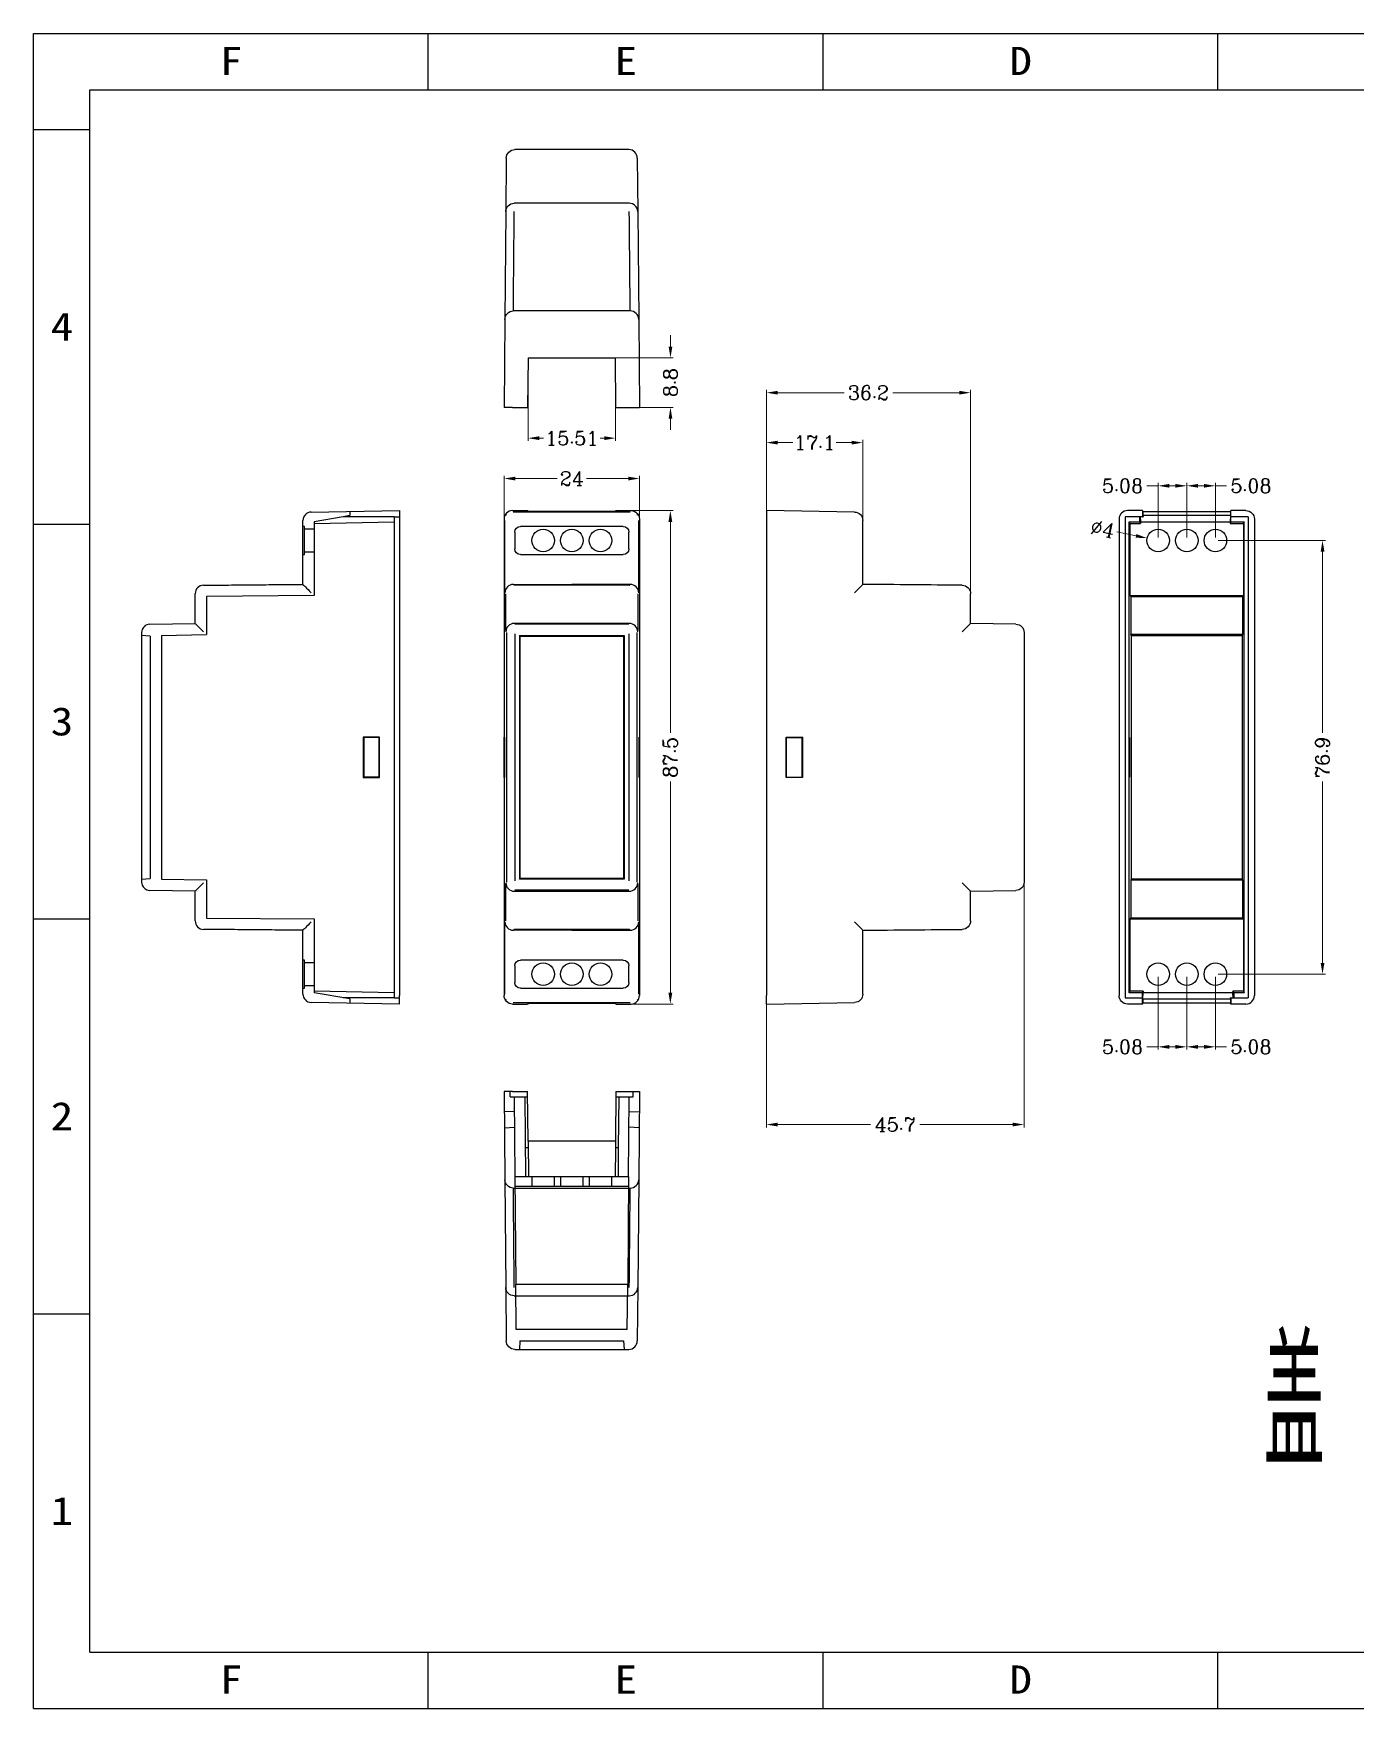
# Model space of a CAD drawing. Header units: millimetres. Extents: x 24 to 1300, y 0 to 297.
# Drawn here: x 440.1 to 674.5, y 0 to 297 of the extents above; entities that cross this region are included whole.
import ezdxf
from ezdxf.enums import TextEntityAlignment as Align
from ezdxf.lldxf.tags import DXFTag

# ---------------------------------------------------------------- set-up
doc = ezdxf.new("R2010")
doc.units = ezdxf.units.MM
doc.layers.get('0').update_dxf_attribs({"color": 150, "linetype": 'CONTINUOUS'})
doc.layers.get('Defpoints').update_dxf_attribs({"linetype": 'CONTINUOUS'})
doc.layers.add('250', color=7, linetype='CONTINUOUS', true_color=0xffffff)
doc.layers.add('dim', color=3, linetype='CONTINUOUS')
doc.styles.add('ROMANC', font='romanc.shx', dxfattribs={"bigfont": 'gbcbig.shx'})
doc.styles.add('romans', font='romans.shx', dxfattribs={"width": 0.67, "bigfont": 'fangsong.shx'})
doc.styles.add('TEXTSTYLE_0', font='txt', dxfattribs={"width": 0.8})
tags = doc.linetypes.add('DASHED', pattern=[25.72, 12.86, -12.86]).pattern_tags.tags
tags[6:7] = [DXFTag(74, 4), DXFTag(75, 0), DXFTag(340, '0'), DXFTag(46, 0.0), DXFTag(50, 0.0), DXFTag(44, 0.0), DXFTag(45, 0.0)]
tags[4:5] = [DXFTag(74, 4), DXFTag(75, 0), DXFTag(340, '0'), DXFTag(46, 0.0), DXFTag(50, 0.0), DXFTag(44, 0.0), DXFTag(45, 0.0)]
doc.dimstyles.new('YanXiu', dxfattribs={"dimtxt": 2.5, "dimasz": 2.2, "dimexe": 0.66, "dimexo": 0.66, "dimgap": 0.66, "dimtad": 0, "dimdsep": 46, "dimtxsty": 'ROMANC', "dimcen": 0, "dimclrd": 256, "dimclre": 131, "dimclrt": 42, "dimazin": 2, "dimtfac": 1, "dimtofl": 0, "dimtmove": 0, "dimatfit": 3, "dimfxl": 1, "dimlwd": 5, "dimlwe": 5, "dimarcsym": 0})

# ---------------------------------------------------------------- blocks, each defined once
blk = doc.blocks.new('*D74')
at = {"layer": 'Defpoints', "color": 0, "lineweight": 18}
for p in [(547.54, 218.09), (523.54, 187.64), (547.54, 187.06)]:
    blk.add_point(p, dxfattribs=at)
at = {"layer": 'dim', "color": 131, "lineweight": 5}
for p, q in [((523.54, 188.14), (523.54, 218.59)), ((547.54, 187.56), (547.54, 218.59))]:
    blk.add_line(p, q, dxfattribs=at)
at = {"layer": 'dim', "lineweight": 5}
for p, q in [((525.54, 218.09), (532.96, 218.09)), ((545.54, 218.09), (538.12, 218.09))]:
    blk.add_line(p, q, dxfattribs=at)
at = {"layer": 'dim', "lineweight": 18}
for points in [[(525.54, 218.42), (525.54, 217.75), (523.54, 218.09)], [(545.54, 218.42), (545.54, 217.75), (547.54, 218.09)]]:
    blk.add_solid(points, dxfattribs=at)
at = {"layer": 'dim', "color": 42, "insert": (535.54, 218.09), "char_height": 2.5, "attachment_point": 5, "style": 'ROMANC'}
blk.add_mtext('24', dxfattribs=at)
blk = doc.blocks.new('*D75')
at = {"layer": 'Defpoints', "color": 0, "lineweight": 18}
for p in [(545.16, 212.41), (545.16, 124.91), (553.01, 124.91)]:
    blk.add_point(p, dxfattribs=at)
at = {"layer": 'dim', "color": 131, "lineweight": 5}
for p, q in [((545.66, 212.41), (553.51, 212.41)), ((545.66, 124.91), (553.51, 124.91))]:
    blk.add_line(p, q, dxfattribs=at)
at = {"layer": 'dim', "lineweight": 5}
for p, q in [((553.01, 210.41), (553.01, 172.97)), ((553.01, 126.91), (553.01, 164.35))]:
    blk.add_line(p, q, dxfattribs=at)
at = {"layer": 'dim', "lineweight": 18}
for points in [[(552.68, 210.41), (553.35, 210.41), (553.01, 212.41)], [(552.68, 126.91), (553.35, 126.91), (553.01, 124.91)]]:
    blk.add_solid(points, dxfattribs=at)
at = {"layer": 'dim', "color": 42, "insert": (553.01, 168.66), "char_height": 2.5, "attachment_point": 5, "rotation": 90, "style": 'ROMANC'}
blk.add_mtext('87.5', dxfattribs=at)
blk = doc.blocks.new('*D76')
at = {"layer": 'Defpoints', "color": 0, "lineweight": 18}
for p in [(527.78, 239.5), (543.29, 239.5), (543.29, 225.25)]:
    blk.add_point(p, dxfattribs=at)
at = {"layer": 'dim', "color": 131, "lineweight": 5}
for p, q in [((527.78, 239), (527.78, 224.75)), ((543.29, 239), (543.29, 224.75))]:
    blk.add_line(p, q, dxfattribs=at)
at = {"layer": 'dim', "lineweight": 5}
for p, q in [((529.78, 225.25), (530.51, 225.25)), ((541.29, 225.25), (540.56, 225.25))]:
    blk.add_line(p, q, dxfattribs=at)
at = {"layer": 'dim', "lineweight": 18}
for points in [[(529.78, 225.58), (529.78, 224.91), (527.78, 225.25)], [(541.29, 225.58), (541.29, 224.91), (543.29, 225.25)]]:
    blk.add_solid(points, dxfattribs=at)
at = {"layer": 'dim', "color": 42, "insert": (535.54, 225.25), "char_height": 2.5, "attachment_point": 5, "style": 'ROMANC'}
blk.add_mtext('15.51', dxfattribs=at)
blk = doc.blocks.new('*D77')
at = {"layer": 'Defpoints', "color": 0, "lineweight": 18}
for p in [(541.15, 239.5), (553.03, 239.5), (546.04, 230.7)]:
    blk.add_point(p, dxfattribs=at)
at = {"layer": 'dim', "lineweight": 5}
for p, q in [((553.03, 241.5), (553.03, 243.5)), ((553.03, 228.7), (553.03, 226.7))]:
    blk.add_line(p, q, dxfattribs=at)
at = {"layer": 'dim', "color": 131, "lineweight": 5}
for p, q in [((541.65, 239.5), (553.53, 239.5)), ((546.54, 230.7), (553.53, 230.7))]:
    blk.add_line(p, q, dxfattribs=at)
at = {"layer": 'dim', "lineweight": 18}
for points in [[(552.7, 241.5), (553.37, 241.5), (553.03, 239.5)], [(552.7, 228.7), (553.37, 228.7), (553.03, 230.7)]]:
    blk.add_solid(points, dxfattribs=at)
at = {"layer": 'dim', "color": 42, "insert": (553.03, 235.1), "char_height": 2.5, "attachment_point": 5, "rotation": 90, "style": 'ROMANC'}
blk.add_mtext('8.8', dxfattribs=at)
blk = doc.blocks.new('*D78')
at = {"layer": 'Defpoints', "color": 0, "lineweight": 18}
for p in [(570.03, 182.12), (615.73, 172.71), (615.73, 103.54)]:
    blk.add_point(p, dxfattribs=at)
at = {"layer": 'dim', "color": 131, "lineweight": 5}
for p, q in [((570.03, 181.62), (570.03, 103.04)), ((615.73, 172.21), (615.73, 103.04))]:
    blk.add_line(p, q, dxfattribs=at)
at = {"layer": 'dim', "lineweight": 5}
for p, q in [((572.03, 103.54), (588.51, 103.54)), ((613.73, 103.54), (597.25, 103.54))]:
    blk.add_line(p, q, dxfattribs=at)
at = {"layer": 'dim', "lineweight": 18}
for points in [[(572.03, 103.88), (572.03, 103.21), (570.03, 103.54)], [(613.73, 103.88), (613.73, 103.21), (615.73, 103.54)]]:
    blk.add_solid(points, dxfattribs=at)
at = {"layer": 'dim', "color": 42, "insert": (592.88, 103.54), "char_height": 2.5, "attachment_point": 5, "style": 'ROMANC'}
blk.add_mtext('45.7', dxfattribs=at)
blk = doc.blocks.new('*D79')
at = {"layer": 'Defpoints', "color": 0, "lineweight": 18}
for p in [(587.13, 224.46), (587.13, 206.75), (570.03, 195.96)]:
    blk.add_point(p, dxfattribs=at)
at = {"layer": 'dim', "color": 131, "lineweight": 5}
for p, q in [((570.03, 196.46), (570.03, 224.96)), ((587.13, 207.25), (587.13, 224.96))]:
    blk.add_line(p, q, dxfattribs=at)
at = {"layer": 'dim', "lineweight": 5}
for p, q in [((572.03, 224.46), (574.75, 224.46)), ((585.13, 224.46), (582.41, 224.46))]:
    blk.add_line(p, q, dxfattribs=at)
at = {"layer": 'dim', "lineweight": 18}
for points in [[(572.03, 224.79), (572.03, 224.12), (570.03, 224.46)], [(585.13, 224.79), (585.13, 224.12), (587.13, 224.46)]]:
    blk.add_solid(points, dxfattribs=at)
at = {"layer": 'dim', "color": 42, "insert": (578.58, 224.46), "char_height": 2.5, "attachment_point": 5, "style": 'ROMANC'}
blk.add_mtext('17.1', dxfattribs=at)
blk = doc.blocks.new('*D80')
at = {"layer": 'Defpoints', "color": 0, "lineweight": 18}
for p in [(606.23, 233.31), (570.03, 208.68), (606.23, 195.04)]:
    blk.add_point(p, dxfattribs=at)
at = {"layer": 'dim', "color": 131, "lineweight": 5}
for p, q in [((570.03, 209.18), (570.03, 233.81)), ((606.23, 195.54), (606.23, 233.81))]:
    blk.add_line(p, q, dxfattribs=at)
at = {"layer": 'dim', "lineweight": 5}
for p, q in [((572.03, 233.31), (583.82, 233.31)), ((604.23, 233.31), (592.44, 233.31))]:
    blk.add_line(p, q, dxfattribs=at)
at = {"layer": 'dim', "lineweight": 18}
for points in [[(572.03, 233.64), (572.03, 232.98), (570.03, 233.31)], [(604.23, 233.64), (604.23, 232.98), (606.23, 233.31)]]:
    blk.add_solid(points, dxfattribs=at)
at = {"layer": 'dim', "color": 42, "insert": (588.13, 233.31), "char_height": 2.5, "attachment_point": 5, "style": 'ROMANC'}
blk.add_mtext('36.2', dxfattribs=at)
blk = doc.blocks.new('*D81')
at = {"layer": 'Defpoints', "color": 0, "lineweight": 18}
for p in [(649.64, 216.8), (644.56, 207.11), (649.64, 207.11)]:
    blk.add_point(p, dxfattribs=at)
at = {"layer": 'dim', "color": 131, "lineweight": 5}
for p, q in [((644.56, 207.61), (644.56, 217.3)), ((649.64, 207.61), (649.64, 217.3))]:
    blk.add_line(p, q, dxfattribs=at)
at = {"layer": 'dim', "lineweight": 5}
for p, q in [((646.56, 216.8), (647.64, 216.8)), ((649.64, 216.8), (651.64, 216.8))]:
    blk.add_line(p, q, dxfattribs=at)
at = {"layer": 'dim', "lineweight": 18}
for points in [[(646.56, 217.13), (646.56, 216.47), (644.56, 216.8)], [(647.64, 217.13), (647.64, 216.47), (649.64, 216.8)]]:
    blk.add_solid(points, dxfattribs=at)
at = {"layer": 'dim', "color": 42, "insert": (655.95, 216.8), "char_height": 2.5, "attachment_point": 5, "style": 'ROMANC'}
blk.add_mtext('5.08', dxfattribs=at)
blk = doc.blocks.new('*D82')
at = {"layer": 'Defpoints', "color": 0, "lineweight": 18}
for p in [(639.48, 216.8), (639.48, 207.11), (644.56, 207.11)]:
    blk.add_point(p, dxfattribs=at)
at = {"layer": 'dim', "color": 131, "lineweight": 5}
for p, q in [((639.48, 207.61), (639.48, 217.3)), ((644.56, 207.61), (644.56, 217.3))]:
    blk.add_line(p, q, dxfattribs=at)
at = {"layer": 'dim', "lineweight": 5}
for p, q in [((639.48, 216.8), (637.48, 216.8)), ((642.56, 216.8), (641.48, 216.8))]:
    blk.add_line(p, q, dxfattribs=at)
at = {"layer": 'dim', "lineweight": 18}
for points in [[(641.48, 217.13), (641.48, 216.47), (639.48, 216.8)], [(642.56, 217.13), (642.56, 216.47), (644.56, 216.8)]]:
    blk.add_solid(points, dxfattribs=at)
at = {"layer": 'dim', "color": 42, "insert": (633.18, 216.8), "char_height": 2.5, "attachment_point": 5, "style": 'ROMANC'}
blk.add_mtext('5.08', dxfattribs=at)
blk = doc.blocks.new('*D83')
at = {"layer": 'Defpoints', "color": 0, "lineweight": 18}
for p in [(639.48, 130.21), (644.56, 130.21), (644.56, 117.32)]:
    blk.add_point(p, dxfattribs=at)
at = {"layer": 'dim', "color": 131, "lineweight": 5}
for p, q in [((639.48, 129.71), (639.48, 116.82)), ((644.56, 129.71), (644.56, 116.82))]:
    blk.add_line(p, q, dxfattribs=at)
at = {"layer": 'dim', "lineweight": 5}
for p, q in [((639.48, 117.32), (637.48, 117.32)), ((642.56, 117.32), (641.48, 117.32))]:
    blk.add_line(p, q, dxfattribs=at)
at = {"layer": 'dim', "lineweight": 18}
for points in [[(641.48, 117.65), (641.48, 116.98), (639.48, 117.32)], [(642.56, 117.65), (642.56, 116.98), (644.56, 117.32)]]:
    blk.add_solid(points, dxfattribs=at)
at = {"layer": 'dim', "color": 42, "insert": (633.18, 117.32), "char_height": 2.5, "attachment_point": 5, "style": 'ROMANC'}
blk.add_mtext('5.08', dxfattribs=at)
blk = doc.blocks.new('*D84')
at = {"layer": 'Defpoints', "color": 0, "lineweight": 18}
for p in [(644.56, 130.21), (649.64, 130.21), (649.64, 117.32)]:
    blk.add_point(p, dxfattribs=at)
at = {"layer": 'dim', "color": 131, "lineweight": 5}
for p, q in [((644.56, 129.71), (644.56, 116.82)), ((649.64, 129.71), (649.64, 116.82))]:
    blk.add_line(p, q, dxfattribs=at)
at = {"layer": 'dim', "lineweight": 5}
for p, q in [((646.56, 117.32), (647.64, 117.32)), ((649.64, 117.32), (651.64, 117.32))]:
    blk.add_line(p, q, dxfattribs=at)
at = {"layer": 'dim', "lineweight": 18}
for points in [[(646.56, 117.65), (646.56, 116.98), (644.56, 117.32)], [(647.64, 117.65), (647.64, 116.98), (649.64, 117.32)]]:
    blk.add_solid(points, dxfattribs=at)
at = {"layer": 'dim', "color": 42, "insert": (655.95, 117.32), "char_height": 2.5, "attachment_point": 5, "style": 'ROMANC'}
blk.add_mtext('5.08', dxfattribs=at)
blk = doc.blocks.new('*D52')
at = {"layer": 'Defpoints', "color": 0, "lineweight": 18}
for p in [(649.64, 207.11), (668.64, 207.11), (649.64, 130.21)]:
    blk.add_point(p, dxfattribs=at)
at = {"layer": 'dim', "color": 131, "lineweight": 5}
for p, q in [((650.14, 207.11), (669.14, 207.11)), ((650.14, 130.21), (669.14, 130.21))]:
    blk.add_line(p, q, dxfattribs=at)
at = {"layer": 'dim', "lineweight": 5}
for p, q in [((668.64, 205.11), (668.64, 172.97)), ((668.64, 132.21), (668.64, 164.35))]:
    blk.add_line(p, q, dxfattribs=at)
at = {"layer": 'dim', "lineweight": 18}
for points in [[(668.31, 205.11), (668.98, 205.11), (668.64, 207.11)], [(668.31, 132.21), (668.98, 132.21), (668.64, 130.21)]]:
    blk.add_solid(points, dxfattribs=at)
at = {"layer": 'dim', "color": 42, "insert": (668.64, 168.66), "char_height": 2.5, "attachment_point": 5, "rotation": 90, "style": 'ROMANC'}
blk.add_mtext('76.9', dxfattribs=at)
blk = doc.blocks.new('*D85')
at = {"layer": 'Defpoints', "color": 0, "lineweight": 18}
for p in [(637.53, 207.52), (641.44, 206.7)]:
    blk.add_point(p, dxfattribs=at)
at = {"layer": 'dim', "lineweight": 5}
blk.add_line((632.17, 208.64), (635.57, 207.93), dxfattribs=at)
at = {"layer": 'dim', "lineweight": 18}
blk.add_solid([(635.64, 208.25), (635.5, 207.6), (637.53, 207.52)], dxfattribs=at)
at = {"layer": 'dim', "color": 42, "insert": (629.65, 209.17), "char_height": 2.5, "attachment_point": 5, "rotation": 348.195, "style": 'ROMANC'}
blk.add_mtext('∅4', dxfattribs=at)
blk = doc.blocks.new('SUN_6HWZ35TKXU86YGHH1AY77V3D6FJ')
at = {"color": 7, "linetype": 'Continuous'}
for p, q in [((-420, 297), (0, 297)), ((-420, 0), (-420, 297)), ((-350, 287), (-350, 297)), ((-280, 287), (-280, 297)), ((-210, 287), (-210, 297)), ((-410, 287), (-10, 287)), ((-410, 10), (-410, 287)), ((-420, 280), (-410, 280)), ((-420, 210), (-410, 210)), ((-420, 140), (-410, 140)), ((-420, 70), (-410, 70)), ((-410, 10), (-10, 10)), ((-350, 0), (-350, 10)), ((-280, 0), (-280, 10)), ((-210, 0), (-210, 10)), ((-420, 0), (0, 0))]:
    blk.add_line(p, q, dxfattribs=at)
at = {"color": 2, "linetype": 'Continuous', "style": 'TEXTSTYLE_0'}
for s, width, p, p2 in [('F', 1.2, (-386.98, 289.63), (-382.98, 289.63)), ('E', 1.2, (-316.98, 289.63), (-312.98, 289.63)), ('D', 1.2, (-246.98, 289.63), (-242.98, 289.63)), ('4', 1.2, (-416.95, 242.54), (-412.95, 242.54)), ('3', 1.2, (-416.95, 172.54), (-412.95, 172.54)), ('2', 1.2, (-416.95, 102.54), (-412.95, 102.54)), ('1', 2.4, (-416.95, 32.54), (-412.95, 32.54)), ('F', 1.2, (-386.98, 2.63), (-382.98, 2.63)), ('E', 1.2, (-316.98, 2.63), (-312.98, 2.63)), ('D', 1.2, (-246.98, 2.63), (-242.98, 2.63))]:
    blk.add_text(s, height=5, dxfattribs=dict(at, width=width)).set_placement(p, p2, align=Align.FIT)

msp = doc.modelspace()

# ---------------------------------------------------------------- linework, layer by layer
at = {"layer": '250', "color": 7, "linetype": 'Continuous'}
for p, q in [((545.653, 276.403), (525.424, 276.403)), ((523.924, 274.916), (523.841, 265.416)), ((547.152, 274.916), (547.235, 265.416)), ((523.841, 265.416), (523.675, 246.317)), ((545.735, 266.903), (525.341, 266.903)), ((547.235, 265.416), (547.402, 246.317)), ((545.902, 247.804), (525.174, 247.804)), ((523.675, 246.317), (523.538, 230.704)), ((547.402, 246.317), (547.538, 230.704)), ((527.783, 239.504), (527.707, 230.704)), ((527.783, 239.504), (543.293, 239.504)), ((543.37, 230.704), (543.293, 239.504)), ((525.038, 230.704), (523.538, 230.704)), ((525.038, 230.704), (527.707, 230.704)), ((543.37, 230.704), (546.038, 230.704)), ((546.038, 230.704), (547.538, 230.704)), ((489.345, 212.135), (504.971, 212.408)), ((504.971, 212.408), (504.971, 210.908)), ((504.971, 210.908), (504.971, 126.41)), ((523.538, 210.908), (523.538, 126.41)), ((523.975, 211.535), (523.838, 211.808)), ((525.038, 212.408), (527.707, 212.408)), ((545.902, 212.109), (525.174, 212.109)), ((527.783, 212.254), (527.707, 212.408)), ((543.293, 212.254), (527.783, 212.254)), ((543.37, 212.408), (543.293, 212.254)), ((543.37, 212.408), (546.038, 212.408)), ((547.238, 211.808), (547.102, 211.535)), ((547.538, 210.908), (547.538, 126.41)), ((585.657, 212.135), (570.031, 212.408)), ((570.031, 212.408), (570.031, 210.908)), ((570.031, 210.908), (570.031, 126.41)), ((632.564, 210.908), (632.564, 126.41)), ((636.733, 211.308), (633.664, 211.308)), ((633.664, 211.308), (633.664, 126.01)), ((636.733, 212.408), (634.064, 212.408)), ((636.24, 210.392), (636.24, 211.308)), ((636.319, 211.308), (636.364, 210.4)), ((636.733, 212.408), (636.733, 211.308)), ((636.733, 212.408), (636.809, 212.254)), ((636.733, 211.308), (636.819, 211.308)), ((636.809, 212.254), (652.319, 212.254)), ((636.809, 212.254), (636.809, 211.511)), ((636.809, 211.511), (636.819, 211.308)), ((652.319, 211.511), (636.809, 211.511)), ((652.319, 211.511), (652.264, 210.4)), ((652.319, 212.254), (652.396, 212.408)), ((652.319, 212.254), (652.319, 211.511)), ((652.388, 211.308), (652.396, 211.308)), ((652.388, 210.392), (652.388, 211.308)), ((652.396, 211.308), (652.396, 212.408)), ((655.065, 212.408), (652.396, 212.408)), ((655.464, 211.308), (652.396, 211.308)), ((655.464, 211.308), (655.464, 126.01)), ((656.564, 210.908), (656.564, 126.41)), ((523.688, 198.021), (523.688, 210.635)), ((525.418, 208.609), (525.418, 205.609)), ((544.658, 209.609), (526.418, 209.609)), ((545.658, 205.609), (545.658, 208.609)), ((547.389, 210.635), (547.389, 198.021)), ((634.364, 126.926), (634.364, 210.392)), ((634.364, 210.392), (636.24, 210.392)), ((634.488, 210.144), (634.364, 210.392)), ((634.488, 210.144), (636.364, 210.144)), ((634.488, 210.144), (634.488, 197.325)), ((636.364, 210.144), (636.24, 210.392)), ((636.364, 210.4), (636.364, 210.144)), ((636.364, 210.4), (652.264, 210.4)), ((652.264, 210.4), (652.264, 210.144)), ((652.388, 210.392), (652.264, 210.144)), ((652.264, 210.144), (654.64, 210.144)), ((652.388, 210.392), (654.764, 210.392)), ((654.764, 210.392), (654.64, 210.144)), ((654.64, 210.144), (654.64, 197.325)), ((654.764, 126.926), (654.764, 210.392)), ((526.418, 204.609), (544.658, 204.609)), ((525.179, 199.325), (535.538, 199.325)), ((545.735, 199.158), (525.341, 199.158)), ((545.898, 199.325), (535.538, 199.325)), ((523.854, 191.116), (523.854, 197.671)), ((547.222, 197.671), (547.222, 191.116)), ((634.488, 197.325), (654.64, 197.325)), ((634.488, 197.325), (634.655, 197.158)), ((634.655, 197.158), (634.655, 190.409)), ((634.655, 197.158), (654.474, 197.158)), ((654.64, 197.325), (654.474, 197.158)), ((654.474, 197.158), (654.474, 190.409)), ((459.272, 190.769), (459.272, 190.538)), ((460.746, 192.268), (468.772, 192.408)), ((523.937, 190.769), (523.937, 146.549)), ((524.224, 191.668), (524.149, 191.819)), ((545.727, 192.408), (525.35, 192.408)), ((545.653, 192.243), (525.424, 192.243)), ((526.342, 190.159), (526.263, 190.237)), ((526.263, 190.237), (526.263, 147.081)), ((526.263, 190.237), (544.813, 190.237)), ((526.342, 190.159), (526.342, 147.16)), ((526.342, 190.159), (544.735, 190.159)), ((544.735, 190.159), (544.813, 190.237)), ((544.735, 190.159), (544.735, 147.16)), ((544.813, 190.237), (544.813, 147.081)), ((546.928, 191.819), (546.852, 191.668)), ((547.139, 146.549), (547.139, 190.769)), ((614.256, 192.268), (606.23, 192.408)), ((615.73, 190.769), (615.73, 190.538)), ((654.474, 190.409), (634.655, 190.409)), ((634.725, 190.269), (634.655, 190.409)), ((634.725, 190.269), (634.725, 147.049)), ((634.725, 190.269), (654.404, 190.269)), ((654.404, 190.269), (654.474, 190.409)), ((654.404, 190.269), (654.404, 147.049)), ((498.577, 172.253), (498.577, 165.065)), ((498.577, 172.253), (498.671, 172.159)), ((501.465, 172.253), (498.577, 172.253)), ((501.371, 172.159), (498.671, 172.159)), ((498.671, 172.159), (498.671, 165.159)), ((501.371, 172.159), (501.465, 172.253)), ((501.371, 165.159), (501.371, 172.159)), ((501.465, 165.065), (501.465, 172.253)), ((523.594, 172.252), (523.569, 172.253)), ((523.569, 165.065), (523.569, 172.253)), ((523.569, 172.253), (523.594, 172.253)), ((523.594, 172.253), (523.594, 165.065)), ((547.482, 172.253), (547.482, 165.065)), ((547.482, 172.252), (547.508, 172.253)), ((547.508, 172.253), (547.482, 172.253)), ((547.508, 165.065), (547.508, 172.253)), ((573.631, 172.159), (573.537, 172.253)), ((573.537, 165.065), (573.537, 172.253)), ((573.537, 172.253), (576.425, 172.253)), ((573.631, 165.159), (573.631, 172.159)), ((573.631, 172.159), (576.331, 172.159)), ((576.425, 172.253), (576.331, 172.159)), ((576.331, 172.159), (576.331, 165.159)), ((576.425, 172.253), (576.425, 165.065)), ((634.388, 165.159), (634.388, 172.159)), ((634.388, 172.159), (634.411, 172.159)), ((634.411, 172.159), (634.411, 165.159)), ((654.741, 172.159), (654.717, 172.159)), ((654.717, 172.159), (654.717, 165.159)), ((654.741, 165.159), (654.741, 172.159)), ((498.577, 165.065), (498.671, 165.159)), ((498.577, 165.065), (501.465, 165.065)), ((501.371, 165.159), (498.671, 165.159)), ((501.371, 165.159), (501.465, 165.065)), ((523.594, 165.067), (523.569, 165.065)), ((523.594, 165.065), (523.569, 165.065)), ((547.482, 165.067), (547.508, 165.065)), ((547.482, 165.065), (547.508, 165.065)), ((573.631, 165.159), (573.537, 165.065)), ((576.425, 165.065), (573.537, 165.065)), ((573.631, 165.159), (576.331, 165.159)), ((576.425, 165.065), (576.331, 165.159)), ((634.388, 165.159), (634.411, 165.159)), ((654.741, 165.159), (654.717, 165.159)), ((459.272, 146.781), (459.272, 146.549)), ((523.854, 139.647), (523.854, 146.202)), ((524.149, 145.499), (524.224, 145.65)), ((526.263, 147.081), (526.342, 147.16)), ((544.813, 147.081), (526.263, 147.081)), ((544.735, 147.16), (526.342, 147.16)), ((544.813, 147.081), (544.735, 147.16)), ((546.852, 145.65), (546.928, 145.499)), ((547.222, 146.202), (547.222, 139.647)), ((615.73, 146.781), (615.73, 146.549)), ((634.725, 147.049), (634.655, 146.91)), ((634.655, 146.91), (634.655, 140.16)), ((634.655, 146.91), (654.474, 146.91)), ((654.404, 147.049), (634.725, 147.049)), ((654.404, 147.049), (654.474, 146.91)), ((654.474, 146.91), (654.474, 140.16)), ((468.772, 144.91), (460.746, 145.05)), ((525.35, 144.91), (545.727, 144.91)), ((545.653, 145.075), (525.424, 145.075)), ((606.23, 144.91), (614.256, 145.05)), ((634.655, 140.16), (634.488, 139.993)), ((634.488, 139.993), (654.64, 139.993)), ((634.488, 139.993), (634.488, 127.174)), ((654.474, 140.16), (634.655, 140.16)), ((654.474, 140.16), (654.64, 139.993)), ((654.64, 139.993), (654.64, 127.174)), ((523.688, 126.683), (523.688, 139.297)), ((535.538, 137.993), (525.179, 137.993)), ((525.341, 138.16), (545.735, 138.16)), ((535.538, 137.993), (545.898, 137.993)), ((547.389, 139.297), (547.389, 126.683)), ((525.418, 131.709), (525.418, 128.709)), ((544.658, 132.709), (526.418, 132.709)), ((545.658, 128.709), (545.658, 131.709)), ((504.971, 124.91), (489.345, 125.183)), ((504.971, 124.91), (504.971, 126.41)), ((523.838, 125.51), (523.975, 125.783)), ((525.038, 124.91), (527.707, 124.91)), ((525.174, 125.209), (545.902, 125.209)), ((526.418, 127.709), (544.658, 127.709)), ((527.783, 125.064), (527.707, 124.91)), ((527.783, 125.064), (543.293, 125.064)), ((543.37, 124.91), (543.293, 125.064)), ((543.37, 124.91), (546.038, 124.91)), ((547.102, 125.783), (547.238, 125.51)), ((570.031, 124.91), (570.031, 126.41)), ((570.031, 124.91), (585.657, 125.183)), ((633.664, 126.01), (636.733, 126.01)), ((636.733, 124.91), (634.064, 124.91)), ((634.364, 126.926), (634.488, 127.174)), ((636.74, 126.926), (634.364, 126.926)), ((636.864, 127.174), (634.488, 127.174)), ((636.733, 124.91), (636.733, 126.01)), ((636.74, 126.01), (636.733, 126.01)), ((636.733, 124.91), (636.809, 125.064)), ((636.74, 126.926), (636.864, 127.174)), ((636.74, 126.01), (636.74, 126.926)), ((636.809, 125.807), (636.864, 126.918)), ((636.809, 125.807), (636.809, 125.064)), ((636.809, 125.807), (652.319, 125.807)), ((652.319, 125.064), (636.809, 125.064)), ((636.864, 127.174), (636.864, 126.918)), ((652.764, 126.918), (636.864, 126.918)), ((652.319, 125.807), (652.309, 126.01)), ((652.396, 126.01), (652.309, 126.01)), ((652.319, 125.807), (652.319, 125.064)), ((652.319, 125.064), (652.396, 124.91)), ((652.396, 126.01), (652.396, 124.91)), ((652.396, 126.01), (655.464, 126.01)), ((655.065, 124.91), (652.396, 124.91)), ((652.764, 127.174), (652.764, 126.918)), ((654.64, 127.174), (652.764, 127.174)), ((652.888, 126.926), (652.764, 127.174)), ((652.809, 126.01), (652.764, 126.918)), ((654.764, 126.926), (652.888, 126.926)), ((652.888, 126.926), (652.888, 126.01)), ((654.64, 127.174), (654.764, 126.926)), ((523.538, 109.379), (523.675, 93.767)), ((525.038, 109.379), (523.538, 109.379)), ((525.038, 109.379), (527.707, 109.379)), ((527.783, 100.579), (527.707, 109.379)), ((543.37, 109.379), (543.293, 100.579)), ((543.37, 109.379), (546.038, 109.379)), ((546.038, 109.379), (547.538, 109.379)), ((547.538, 109.379), (547.402, 93.767)), ((543.293, 100.579), (527.783, 100.579)), ((523.675, 93.767), (523.841, 74.667)), ((525.174, 92.28), (545.902, 92.28)), ((547.402, 93.767), (547.235, 74.667)), ((523.841, 74.667), (523.924, 65.167)), ((547.235, 74.667), (547.152, 65.167)), ((525.341, 73.18), (545.735, 73.18)), ((525.424, 63.681), (545.653, 63.681))]:
    msp.add_line(p, q, dxfattribs=at)
at = {"layer": '250', "color": 7, "linetype": 'DASHED'}
for p, q in [((495.021, 211.308), (489.871, 210.4)), ((496.171, 211.511), (495.021, 211.308)), ((504.071, 211.308), (495.021, 211.308)), ((496.171, 212.254), (496.171, 211.511)), ((504.071, 211.308), (504.071, 126.01)), ((504.071, 211.308), (504.971, 211.308)), ((488.171, 209.609), (487.871, 209.609)), ((488.171, 208.609), (488.171, 209.609)), ((489.871, 209.109), (488.171, 209.109)), ((488.171, 205.609), (488.171, 208.609)), ((489.871, 210.4), (489.871, 210.144)), ((489.871, 210.144), (504.071, 210.392)), ((489.871, 210.144), (489.871, 197.325)), ((488.171, 204.609), (488.171, 205.609)), ((488.171, 205.109), (489.871, 205.109)), ((487.871, 204.609), (488.171, 204.609)), ((487.871, 199.325), (487.871, 199.325)), ((487.871, 199.325), (487.871, 199.325)), ((489.871, 197.325), (470.772, 197.158)), ((470.772, 197.158), (470.772, 190.409)), ((460.772, 190.159), (459.272, 190.237)), ((460.772, 190.159), (460.772, 147.16)), ((462.772, 190.269), (470.772, 190.409)), ((462.772, 190.269), (462.772, 147.049)), ((459.272, 147.081), (460.772, 147.16)), ((462.772, 147.049), (470.772, 146.91)), ((470.772, 146.91), (470.772, 140.16)), ((470.772, 140.16), (489.871, 139.993)), ((489.871, 139.993), (489.871, 127.174)), ((487.871, 137.993), (487.871, 137.993)), ((487.871, 137.993), (487.871, 137.993)), ((488.171, 132.709), (487.871, 132.709)), ((488.171, 131.709), (488.171, 132.709)), ((489.871, 132.209), (488.171, 132.209)), ((488.171, 128.709), (488.171, 131.709)), ((488.171, 127.709), (488.171, 128.709)), ((488.171, 128.209), (489.871, 128.209)), ((487.871, 127.709), (488.171, 127.709)), ((489.871, 127.174), (489.871, 126.918)), ((504.071, 126.926), (489.871, 127.174)), ((496.171, 125.807), (489.871, 126.918)), ((504.071, 126.01), (495.021, 126.01)), ((496.171, 125.807), (496.171, 125.064)), ((504.071, 126.01), (504.971, 126.01)), ((524.638, 108.479), (524.638, 109.379)), ((524.638, 108.479), (527.714, 108.479)), ((525.338, 108.479), (525.462, 94.28)), ((527.214, 108.479), (527.338, 94.28)), ((543.362, 108.479), (543.862, 108.479)), ((543.862, 108.479), (543.783, 99.429)), ((543.862, 108.479), (546.438, 108.479)), ((545.614, 94.28), (545.738, 108.479)), ((546.438, 108.479), (546.438, 109.379)), ((525.362, 105.78), (523.569, 105.874)), ((545.715, 105.78), (547.508, 105.874)), ((523.594, 102.986), (525.385, 103.08)), ((547.482, 102.986), (545.691, 103.08)), ((527.793, 99.429), (527.293, 99.429)), ((527.783, 100.579), (527.838, 94.28)), ((543.283, 99.429), (543.238, 94.28)), ((543.293, 100.579), (543.283, 99.429)), ((543.783, 99.429), (543.283, 99.429)), ((543.783, 99.429), (543.738, 94.28)), ((523.675, 93.767), (523.675, 93.767)), ((525.418, 92.58), (525.418, 92.28)), ((526.418, 92.58), (525.418, 92.58)), ((525.462, 94.28), (525.629, 75.18)), ((527.838, 94.28), (525.462, 94.28)), ((544.658, 92.58), (526.418, 92.58)), ((543.738, 94.28), (527.838, 94.28)), ((528.458, 94.28), (528.458, 92.58)), ((532.458, 92.58), (532.458, 94.28)), ((533.538, 94.28), (533.538, 92.58)), ((537.538, 92.58), (537.538, 94.28)), ((538.618, 94.28), (538.618, 92.58)), ((542.618, 92.58), (542.618, 94.28)), ((545.614, 94.28), (543.738, 94.28)), ((545.658, 92.58), (544.658, 92.58)), ((545.614, 94.28), (545.448, 75.18)), ((545.658, 92.28), (545.658, 92.58)), ((547.402, 93.767), (547.402, 93.767)), ((523.841, 74.667), (523.841, 74.667)), ((545.448, 75.18), (525.629, 75.18)), ((525.699, 67.181), (525.629, 75.18)), ((545.378, 67.181), (545.448, 75.18)), ((547.235, 74.667), (547.235, 74.667)), ((545.378, 67.181), (525.699, 67.181)), ((523.924, 65.167), (523.924, 65.167)), ((525.423, 63.681), (525.417, 63.681)), ((526.342, 65.181), (526.263, 63.681)), ((526.342, 65.181), (544.735, 65.181)), ((544.735, 65.181), (544.813, 63.681)), ((545.659, 63.681), (545.654, 63.681)), ((547.152, 65.167), (547.152, 65.167))]:
    msp.add_line(p, q, dxfattribs=at)
at = {"layer": '250', "color": 7, "linetype": 'Continuous'}
for centre in [(530.458, 207.109), (535.538, 207.109), (540.618, 207.109), (639.484, 207.109), (644.564, 207.109), (649.644, 207.109), (530.458, 130.209), (535.538, 130.209), (540.618, 130.209), (639.484, 130.209), (644.564, 130.209), (649.644, 130.209)]:
    msp.add_circle(centre, 2, dxfattribs=at)
at = {"layer": '250', "color": 7, "linetype": 'Continuous', "extrusion": (0, 0, -1)}
for centre, radius, start, end in [((-525.424, 274.903), 1.5, 0.5, 90), ((-525.341, 265.403), 1.5, 0.5, 90), ((-525.174, 246.304), 1.5, 0.5, 90), ((-585.631, 210.635), 1.5, 91, 180), ((-526.418, 208.609), 1, 0, 90), ((-544.658, 208.609), 1, 90, 180), ((-526.418, 205.609), 1, 270, 0), ((-544.658, 205.609), 1, 180, 270), ((-604.731, 197.671), 1.5, 90.5, 180), ((-614.23, 190.769), 1.5, 91, 180), ((-614.23, 146.549), 1.5, 180, 269), ((-604.731, 139.647), 1.5, 180, 269.5), ((-526.418, 131.709), 1, 0, 90), ((-544.658, 131.709), 1, 90, 180), ((-526.418, 128.709), 1, 270, 0), ((-544.658, 128.709), 1, 180, 270), ((-585.631, 126.683), 1.5, 180, 269), ((-525.174, 93.78), 1.5, 270, 359.5), ((-525.341, 74.68), 1.5, 270, 359.5), ((-525.424, 65.181), 1.5, 270, 359.5)]:
    msp.add_arc(centre, radius, start, end, dxfattribs=at)
at = {"layer": '250', "color": 7, "linetype": 'Continuous'}
for centre, start, end in [((545.653, 274.903), 0.5, 90), ((545.735, 265.403), 0.5, 90), ((545.902, 246.304), 0.5, 90), ((489.371, 210.635), 91, 180), ((470.272, 197.671), 90.5, 180), ((460.772, 190.769), 91, 180), ((460.772, 146.549), 180, 269), ((470.272, 139.647), 180, 269.5), ((489.371, 126.683), 180, 269), ((545.902, 93.78), 270, 359.5), ((545.735, 74.68), 270, 359.5), ((545.653, 65.181), 270, 359.5)]:
    msp.add_arc(centre, 1.5, start, end, dxfattribs=at)
for centre, major_axis, ratio, start_param, end_param in [((525.038, 210.908), (0.671, -1.342), 0.9998096, 2.6780517, 4.2486957), ((634.064, 210.908), (0.671, -1.342), 0.9998096, 2.6780517, 4.2486957), ((489.371, 197.838), (-1.5, 1.487), 0.0043632, 0.0015701, 1.5663949), ((525.174, 197.838), (1.388, 0.575), 0.9877345, 1.1796864, 2.7445112), ((545.902, 197.838), (-1.388, 0.575), 0.9877345, 3.5386741, 5.1034989), ((470.272, 190.934), (-1.5, 1.474), 0.0043627, 6.2818207, 7.8495422), ((525.341, 190.934), (1.461, 0.345), 0.9806753, 1.3376612, 2.9053827), ((545.735, 190.934), (-1.461, 0.345), 0.9806753, 3.3778026, 4.9455241), ((470.272, 146.384), (-1.5, -1.474), 0.0043627, 4.7168272, 6.28455), ((525.341, 146.384), (-1.461, 0.345), 0.9806753, 0.2362087, 1.8039315), ((545.735, 146.384), (1.461, 0.345), 0.9806753, 4.4792538, 6.0469766), ((489.371, 139.48), (-1.5, -1.487), 0.0043632, 4.7167947, 6.2816152), ((525.174, 139.48), (-1.388, 0.575), 0.9877345, 0.3970858, 1.9619063), ((545.902, 139.48), (1.388, 0.575), 0.9877345, 4.321279, 5.8860995), ((546.038, 126.41), (0.671, -1.342), 0.9998096, 5.819645, 7.3902883), ((655.064, 126.41), (0.671, -1.342), 0.9998096, 5.819645, 7.3902883)]:
    msp.add_ellipse(centre, major_axis=major_axis, ratio=ratio, start_param=start_param, end_param=end_param, dxfattribs=at)
at = {"layer": '250', "color": 7, "linetype": 'Continuous', "extrusion": (0, 0, -1)}
for centre, major_axis, ratio, start_param, end_param in [((546.038, 210.908), (-0.671, -1.342), 0.9998096, 2.6780517, 4.2486957), ((655.064, 210.908), (-0.671, -1.342), 0.9998096, 2.6780517, 4.2486957), ((585.631, 197.838), (1.5, 1.487), 0.0043632, 0.0015701, 1.5663949), ((604.731, 190.934), (1.5, 1.474), 0.0043627, 6.2818207, 7.8495422), ((604.731, 146.384), (1.5, -1.474), 0.0043627, 4.7168272, 6.28455), ((585.631, 139.48), (1.5, -1.487), 0.0043632, 4.7167947, 6.2816152), ((525.038, 126.41), (-0.671, -1.342), 0.9998096, 5.819645, 7.3902883), ((634.064, 126.41), (-0.671, -1.342), 0.9998096, 5.819645, 7.3902883)]:
    msp.add_ellipse(centre, major_axis=major_axis, ratio=ratio, start_param=start_param, end_param=end_param, dxfattribs=at)
at = {"layer": '250', "color": 7, "linetype": 'Continuous'}
for points, degree in [([(525.179, 247.804), (525.233, 253.675), (525.287, 259.546), (525.341, 265.416)], 3), ([(545.898, 247.804), (545.735, 265.416)], 1), ([(487.871, 199.325), (487.871, 210.635)], 1), ([(587.131, 199.325), (587.131, 203.095), (587.131, 206.865), (587.131, 210.635)], 3), ([(470.259, 199.171), (487.871, 199.325)], 1), ([(525.341, 199.171), (525.287, 199.223), (525.233, 199.274), (525.179, 199.325)], 3), ([(545.735, 199.171), (545.898, 199.325)], 1), ([(604.744, 199.171), (598.873, 199.223), (593.002, 199.274), (587.131, 199.325)], 3), ([(468.772, 192.408), (468.772, 197.671)], 1), ([(606.23, 192.409), (606.23, 194.163), (606.23, 195.917), (606.23, 197.671)], 3), ([(459.272, 190.538), (459.272, 190.437), (459.272, 190.337), (459.272, 190.237)], 3), ([(459.272, 190.237), (459.272, 175.852), (459.272, 161.466), (459.272, 147.081)], 3), ([(525.417, 190.538), (525.412, 190.237)], 1), ([(525.412, 190.237), (525.412, 147.081)], 1), ([(545.659, 190.538), (545.661, 190.437), (545.663, 190.337), (545.664, 190.237)], 3), ([(545.664, 190.237), (545.664, 175.852), (545.664, 161.466), (545.664, 147.081)], 3), ([(615.73, 190.538), (615.73, 190.237)], 1), ([(615.73, 190.237), (615.73, 147.081)], 1), ([(459.272, 147.081), (459.272, 146.981), (459.272, 146.881), (459.272, 146.781)], 3), ([(525.412, 147.081), (525.417, 146.781)], 1), ([(545.664, 147.081), (545.663, 146.981), (545.661, 146.881), (545.659, 146.781)], 3), ([(615.73, 147.081), (615.73, 146.781)], 1), ([(468.772, 139.647), (468.772, 144.91)], 1), ([(606.23, 139.647), (606.23, 141.401), (606.23, 143.155), (606.23, 144.91)], 3), ([(487.871, 137.993), (470.259, 138.147)], 1), ([(487.871, 126.683), (487.871, 137.993)], 1), ([(525.179, 137.993), (525.233, 138.044), (525.287, 138.096), (525.341, 138.147)], 3), ([(545.898, 137.993), (545.735, 138.147)], 1), ([(587.131, 137.993), (593.002, 138.044), (598.873, 138.096), (604.744, 138.147)], 3), ([(587.131, 126.683), (587.131, 130.453), (587.131, 134.223), (587.131, 137.993)], 3), ([(525.341, 74.667), (525.287, 80.538), (525.233, 86.409), (525.179, 92.28)], 3), ([(545.735, 74.667), (545.898, 92.28)], 1)]:
    msp.add_open_spline(points, degree=degree, dxfattribs=at)
at = {"layer": '250', "color": 7, "linetype": 'DASHED'}
for points in [[(525.179, 92.28), (525.178, 92.28), (525.177, 92.28), (525.176, 92.28)], [(525.342, 73.18), (525.343, 73.18), (525.344, 73.18), (525.345, 73.18)], [(525.345, 73.18), (525.344, 73.18), (525.343, 73.18), (525.343, 73.18)], [(545.664, 63.681), (545.663, 63.681), (545.661, 63.681), (545.659, 63.681)]]:
    msp.add_open_spline(points, degree=3, dxfattribs=at)

# ---------------------------------------------------------------- block references
at = {"layer": 'dim'}
msp.add_blockref('SUN_6HWZ35TKXU86YGHH1AY77V3D6FJ', (860.103, 0), dxfattribs=at)

# ---------------------------------------------------------------- texts
at = {"color": 4, "insert": (658.168, 65.489), "char_height": 22.5, "width": 519.9381, "attachment_point": 1, "style": 'romans'}
msp.add_mtext('{\\Fsimplex,gbcbig|c134;盖}', dxfattribs=at)

# ---------------------------------------------------------------- dimensions: what is measured, and where the dimension line sits
at = {"layer": 'dim'}
for base, p1, p2, picture, middle in [((553.033, 239.504), (546.038, 230.704), (541.149, 239.504), '*D77', (553.033, 235.104)), ((553.014, 124.91), (545.158, 212.408), (545.158, 124.91), '*D75', (553.014, 168.659)), ((668.644, 207.109), (649.644, 130.209), (649.644, 207.109), '*D52', (668.644, 168.659))]:
    dim = msp.add_linear_dim(base=base, p1=p1, p2=p2, angle=90, dimstyle='YanXiu', override={"dimasz": 2, "dimexe": 0.49975, "dimexo": 0.49975, "dimgap": 0.49975}, dxfattribs=at)
    dim.commit()
    dim.dimension.update_dxf_attribs({"geometry": picture, "text_midpoint": middle})
for base, p1, p2, picture, middle in [((543.293, 225.247), (527.783, 239.504), (543.293, 239.504), '*D76', (535.538, 225.247)), ((606.23, 233.309), (570.031, 208.684), (606.23, 195.04), '*D80', (588.131, 233.309)), ((587.131, 224.455), (570.031, 195.956), (587.131, 206.747), '*D79', (578.581, 224.455)), ((547.538, 218.086), (523.538, 187.637), (547.538, 187.062), '*D74', (535.538, 218.086)), ((639.484, 216.801), (644.564, 207.109), (639.484, 207.109), '*D82', (633.175, 216.801)), ((649.644, 216.801), (644.564, 207.109), (649.644, 207.109), '*D81', (655.954, 216.801)), ((615.73, 103.542), (570.031, 182.122), (615.73, 172.714), '*D78', (592.881, 103.542))]:
    dim = msp.add_linear_dim(base=base, p1=p1, p2=p2, dimstyle='YanXiu', override={"dimasz": 2, "dimexe": 0.49975, "dimexo": 0.49975, "dimgap": 0.49975}, dxfattribs=at)
    dim.commit()
    dim.dimension.update_dxf_attribs({"geometry": picture, "text_midpoint": middle})
dim = msp.add_diameter_dim_2p(p1=(641.442, 206.7), p2=(637.527, 207.518), dimstyle='YanXiu', override={"dimasz": 2, "dimexe": 0.49975, "dimexo": 0.49975, "dimgap": 0.49975}, dxfattribs=at)
dim.commit()
dim.dimension.update_dxf_attribs({"geometry": '*D85', "text_midpoint": (629.646, 209.165), "dimtype": 163})
for base, p1, p2, picture, middle in [((644.564, 117.316), (639.484, 130.209), (644.564, 130.209), '*D83', (633.175, 117.316)), ((649.644, 117.316), (644.564, 130.209), (649.644, 130.209), '*D84', (655.954, 117.316))]:
    dim = msp.add_linear_dim(base=base, p1=p1, p2=p2, dimstyle='YanXiu', override={"dimasz": 2, "dimexe": 0.49975, "dimexo": 0.49975, "dimgap": 0.49975}, dxfattribs=at)
    dim.commit()
    dim.dimension.update_dxf_attribs({"geometry": picture, "text_midpoint": middle, "dimtype": 160})

doc.saveas('drawing.dxf')
